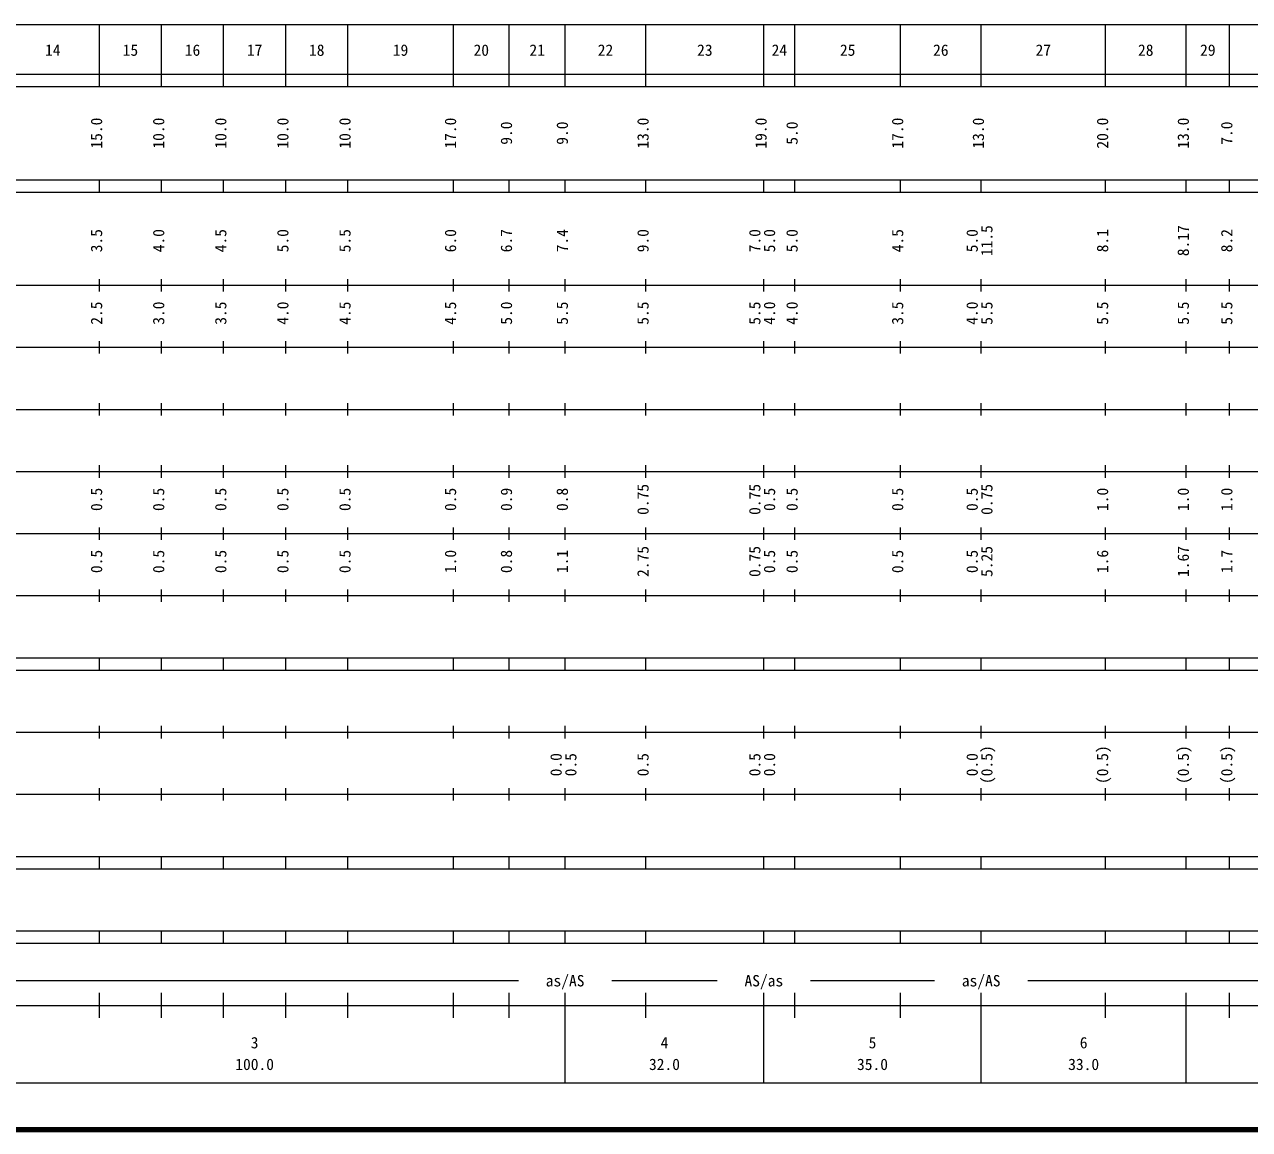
# Model space of a CAD drawing. Units: millimetres on the paper, enlarged 1000 times. Extents: x 40000 to 680000, y 20000 to 380000.
# Drawn here: x 280942 to 478207, y 20000 to 198000 of the extents above; entities that cross this region are included whole.
import ezdxf
from ezdxf.enums import TextEntityAlignment as Align

# ---------------------------------------------------------------- set-up
doc = ezdxf.new("R2010")
doc.units = ezdxf.units.MM
doc.header["$LTSCALE"] = 1000
doc.layers.add('M-TTL', color=2, linetype='Continuous', lineweight=140)
doc.layers.add('M-TTL-BAND', color=7, linetype='Continuous', lineweight=13)
doc.styles.add('ＭＳ ゴシック', font='')
doc.styles.get('ＭＳ ゴシック').set_extended_font_data('MS Gothic')

msp = doc.modelspace()

# ---------------------------------------------------------------- linework, layer by layer
at = {"layer": 'M-TTL'}
msp.add_line((40000, 20000), (680000, 20000), dxfattribs=at)
at = {"layer": 'M-TTL-BAND'}
for p, q in [((68000, 198000), (579000, 198000)), ((293000, 188000), (293000, 198000)), ((303000, 188000), (303000, 198000)), ((313000, 188000), (313000, 198000)), ((323000, 188000), (323000, 198000)), ((333000, 188000), (333000, 198000)), ((350000, 188000), (350000, 198000)), ((359000, 188000), (359000, 198000)), ((368000, 188000), (368000, 198000)), ((381000, 188000), (381000, 198000)), ((400000, 188000), (400000, 198000)), ((405000, 188000), (405000, 198000)), ((422000, 188000), (422000, 198000)), ((435000, 188000), (435000, 198000)), ((455000, 188000), (455000, 198000)), ((468000, 188000), (468000, 198000)), ((475000, 188000), (475000, 198000)), ((40000, 190000), (579000, 190000)), ((40000, 188000), (579000, 188000)), ((40000, 173000), (579000, 173000)), ((293000, 171000), (293000, 173000)), ((303000, 171000), (303000, 173000)), ((313000, 171000), (313000, 173000)), ((323000, 171000), (323000, 173000)), ((333000, 171000), (333000, 173000)), ((350000, 171000), (350000, 173000)), ((359000, 171000), (359000, 173000)), ((368000, 171000), (368000, 173000)), ((381000, 171000), (381000, 173000)), ((400000, 171000), (400000, 173000)), ((405000, 171000), (405000, 173000)), ((422000, 171000), (422000, 173000)), ((435000, 171000), (435000, 173000)), ((455000, 171000), (455000, 173000)), ((468000, 171000), (468000, 173000)), ((475000, 171000), (475000, 173000)), ((40000, 171000), (579000, 171000)), ((40000, 156000), (579000, 156000)), ((293000, 155000), (293000, 157000)), ((303000, 155000), (303000, 157000)), ((313000, 155000), (313000, 157000)), ((323000, 155000), (323000, 157000)), ((333000, 155000), (333000, 157000)), ((350000, 155000), (350000, 157000)), ((359000, 155000), (359000, 157000)), ((368000, 155000), (368000, 157000)), ((381000, 155000), (381000, 157000)), ((400000, 155000), (400000, 157000)), ((405000, 155000), (405000, 157000)), ((422000, 155000), (422000, 157000)), ((435000, 155000), (435000, 157000)), ((455000, 155000), (455000, 157000)), ((468000, 155000), (468000, 157000)), ((475000, 155000), (475000, 157000)), ((46000, 146000), (579000, 146000)), ((293000, 145000), (293000, 147000)), ((303000, 145000), (303000, 147000)), ((313000, 145000), (313000, 147000)), ((323000, 145000), (323000, 147000)), ((333000, 145000), (333000, 147000)), ((350000, 145000), (350000, 147000)), ((359000, 145000), (359000, 147000)), ((368000, 145000), (368000, 147000)), ((381000, 145000), (381000, 147000)), ((400000, 145000), (400000, 147000)), ((405000, 145000), (405000, 147000)), ((422000, 145000), (422000, 147000)), ((435000, 145000), (435000, 147000)), ((455000, 145000), (455000, 147000)), ((468000, 145000), (468000, 147000)), ((475000, 145000), (475000, 147000)), ((293000, 135000), (293000, 137000)), ((303000, 135000), (303000, 137000)), ((313000, 135000), (313000, 137000)), ((323000, 135000), (323000, 137000)), ((333000, 135000), (333000, 137000)), ((350000, 135000), (350000, 137000)), ((359000, 135000), (359000, 137000)), ((368000, 135000), (368000, 137000)), ((381000, 135000), (381000, 137000)), ((400000, 135000), (400000, 137000)), ((405000, 135000), (405000, 137000)), ((422000, 135000), (422000, 137000)), ((435000, 135000), (435000, 137000)), ((455000, 135000), (455000, 137000)), ((468000, 135000), (468000, 137000)), ((475000, 135000), (475000, 137000)), ((52000, 136000), (579000, 136000)), ((293000, 125000), (293000, 127000)), ((303000, 125000), (303000, 127000)), ((313000, 125000), (313000, 127000)), ((323000, 125000), (323000, 127000)), ((333000, 125000), (333000, 127000)), ((350000, 125000), (350000, 127000)), ((359000, 125000), (359000, 127000)), ((368000, 125000), (368000, 127000)), ((381000, 125000), (381000, 127000)), ((400000, 125000), (400000, 127000)), ((405000, 125000), (405000, 127000)), ((422000, 125000), (422000, 127000)), ((435000, 125000), (435000, 127000)), ((455000, 125000), (455000, 127000)), ((468000, 125000), (468000, 127000)), ((475000, 125000), (475000, 127000)), ((46000, 126000), (579000, 126000)), ((293000, 115000), (293000, 117000)), ((303000, 115000), (303000, 117000)), ((313000, 115000), (313000, 117000)), ((323000, 115000), (323000, 117000)), ((333000, 115000), (333000, 117000)), ((350000, 115000), (350000, 117000)), ((359000, 115000), (359000, 117000)), ((368000, 115000), (368000, 117000)), ((381000, 115000), (381000, 117000)), ((400000, 115000), (400000, 117000)), ((405000, 115000), (405000, 117000)), ((422000, 115000), (422000, 117000)), ((435000, 115000), (435000, 117000)), ((455000, 115000), (455000, 117000)), ((468000, 115000), (468000, 117000)), ((475000, 115000), (475000, 117000)), ((52000, 116000), (579000, 116000)), ((293000, 105000), (293000, 107000)), ((303000, 105000), (303000, 107000)), ((313000, 105000), (313000, 107000)), ((323000, 105000), (323000, 107000)), ((333000, 105000), (333000, 107000)), ((350000, 105000), (350000, 107000)), ((359000, 105000), (359000, 107000)), ((368000, 105000), (368000, 107000)), ((381000, 105000), (381000, 107000)), ((400000, 105000), (400000, 107000)), ((405000, 105000), (405000, 107000)), ((422000, 105000), (422000, 107000)), ((435000, 105000), (435000, 107000)), ((455000, 105000), (455000, 107000)), ((468000, 105000), (468000, 107000)), ((475000, 105000), (475000, 107000)), ((46000, 106000), (579000, 106000)), ((40000, 96000), (579000, 96000)), ((293000, 94000), (293000, 96000)), ((303000, 94000), (303000, 96000)), ((313000, 94000), (313000, 96000)), ((323000, 94000), (323000, 96000)), ((333000, 94000), (333000, 96000)), ((350000, 94000), (350000, 96000)), ((359000, 94000), (359000, 96000)), ((368000, 94000), (368000, 96000)), ((381000, 94000), (381000, 96000)), ((400000, 94000), (400000, 96000)), ((405000, 94000), (405000, 96000)), ((422000, 94000), (422000, 96000)), ((435000, 94000), (435000, 96000)), ((455000, 94000), (455000, 96000)), ((468000, 94000), (468000, 96000)), ((475000, 94000), (475000, 96000)), ((40000, 94000), (579000, 94000)), ((293000, 83000), (293000, 85000)), ((303000, 83000), (303000, 85000)), ((313000, 83000), (313000, 85000)), ((323000, 83000), (323000, 85000)), ((333000, 83000), (333000, 85000)), ((350000, 83000), (350000, 85000)), ((359000, 83000), (359000, 85000)), ((368000, 83000), (368000, 85000)), ((381000, 83000), (381000, 85000)), ((400000, 83000), (400000, 85000)), ((405000, 83000), (405000, 85000)), ((422000, 83000), (422000, 85000)), ((435000, 83000), (435000, 85000)), ((455000, 83000), (455000, 85000)), ((468000, 83000), (468000, 85000)), ((475000, 83000), (475000, 85000)), ((49000, 84000), (579000, 84000)), ((293000, 73000), (293000, 75000)), ((303000, 73000), (303000, 75000)), ((313000, 73000), (313000, 75000)), ((323000, 73000), (323000, 75000)), ((333000, 73000), (333000, 75000)), ((350000, 73000), (350000, 75000)), ((359000, 73000), (359000, 75000)), ((368000, 73000), (368000, 75000)), ((381000, 73000), (381000, 75000)), ((400000, 73000), (400000, 75000)), ((405000, 73000), (405000, 75000)), ((422000, 73000), (422000, 75000)), ((435000, 73000), (435000, 75000)), ((455000, 73000), (455000, 75000)), ((468000, 73000), (468000, 75000)), ((475000, 73000), (475000, 75000)), ((40000, 74000), (579000, 74000)), ((40000, 64000), (579000, 64000)), ((293000, 62000), (293000, 64000)), ((303000, 62000), (303000, 64000)), ((313000, 62000), (313000, 64000)), ((323000, 62000), (323000, 64000)), ((333000, 62000), (333000, 64000)), ((350000, 62000), (350000, 64000)), ((359000, 62000), (359000, 64000)), ((368000, 62000), (368000, 64000)), ((381000, 62000), (381000, 64000)), ((400000, 62000), (400000, 64000)), ((405000, 62000), (405000, 64000)), ((422000, 62000), (422000, 64000)), ((435000, 62000), (435000, 64000)), ((455000, 62000), (455000, 64000)), ((468000, 62000), (468000, 64000)), ((475000, 62000), (475000, 64000)), ((40000, 62000), (579000, 62000)), ((40000, 52000), (579000, 52000)), ((293000, 50000), (293000, 52000)), ((303000, 50000), (303000, 52000)), ((313000, 50000), (313000, 52000)), ((323000, 50000), (323000, 52000)), ((333000, 50000), (333000, 52000)), ((350000, 50000), (350000, 52000)), ((359000, 50000), (359000, 52000)), ((368000, 50000), (368000, 52000)), ((381000, 50000), (381000, 52000)), ((400000, 50000), (400000, 52000)), ((405000, 50000), (405000, 52000)), ((422000, 50000), (422000, 52000)), ((435000, 50000), (435000, 52000)), ((455000, 50000), (455000, 52000)), ((468000, 50000), (468000, 52000)), ((475000, 50000), (475000, 52000)), ((40000, 50000), (579000, 50000)), ((71000, 44000), (360500, 44000)), ((375500, 44000), (392500, 44000)), ((407500, 44000), (427500, 44000)), ((442500, 44000), (556000, 44000)), ((293000, 38000), (293000, 42000)), ((303000, 38000), (303000, 42000)), ((313000, 38000), (313000, 42000)), ((323000, 38000), (323000, 42000)), ((333000, 38000), (333000, 42000)), ((350000, 38000), (350000, 42000)), ((359000, 38000), (359000, 42000)), ((368000, 27500), (368000, 42000)), ((381000, 38000), (381000, 42000)), ((400000, 27500), (400000, 42000)), ((405000, 38000), (405000, 42000)), ((422000, 38000), (422000, 42000)), ((435000, 27500), (435000, 42000)), ((455000, 38000), (455000, 42000)), ((468000, 27500), (468000, 42000)), ((475000, 38000), (475000, 42000)), ((40000, 40000), (579000, 40000)), ((68000, 27500), (579000, 27500))]:
    msp.add_line(p, q, dxfattribs=at)

# ---------------------------------------------------------------- texts
at = {"layer": 'M-TTL-BAND', "style": 'ＭＳ ゴシック'}
for s, p in [('14', (285500, 192405)), ('15', (298000, 192405)), ('16', (308000, 192405)), ('17', (318000, 192405)), ('18', (328000, 192405)), ('19', (341500, 192405)), ('20', (354500, 192405)), ('21', (363500, 192405)), ('22', (374500, 192405)), ('23', (390500, 192405)), ('24', (402500, 192405)), ('25', (413500, 192405)), ('26', (428500, 192405)), ('27', (445000, 192405)), ('28', (461500, 192405)), ('29', (471500, 192405)), ('as/AS', (368000, 42500)), ('AS/as', (400000, 42500)), ('as/AS', (435000, 42500)), ('3', (318000, 32523)), ('4', (384000, 32523)), ('5', (417500, 32523)), ('6', (451500, 32523)), ('100.0', (318000, 29033)), ('32.0', (384000, 29033)), ('35.0', (417500, 29033)), ('33.0', (451500, 29033))]:
    msp.add_text(s, height=1833, dxfattribs=at).set_placement(p, align=Align.BOTTOM_CENTER)
for s, p in [('15.0', (294000, 180500)), ('10.0', (304000, 180500)), ('10.0', (314000, 180500)), ('10.0', (324000, 180500)), ('10.0', (334000, 180500)), ('17.0', (351000, 180500)), ('9.0', (360000, 180500)), ('9.0', (369000, 180500)), ('13.0', (382000, 180500)), ('19.0', (401000, 180500)), ('5.0', (406000, 180500)), ('17.0', (423000, 180500)), ('13.0', (436000, 180500)), ('20.0', (456000, 180500)), ('13.0', (469000, 180500)), ('7.0', (476000, 180500)), ('3.5', (294000, 163174)), ('4.0', (304000, 163174)), ('4.5', (314000, 163174)), ('5.0', (324000, 163174)), ('5.5', (334000, 163174)), ('6.0', (351000, 163174)), ('6.7', (360000, 163174)), ('7.4', (369000, 163174)), ('9.0', (382000, 163174)), ('7.0', (400000, 163174)), ('5.0', (402370, 163174)), ('5.0', (406000, 163174)), ('4.5', (423000, 163174)), ('5.0', (435000, 163174)), ('11.5', (437370, 163174)), ('8.1', (456000, 163174)), ('8.17', (469000, 163174)), ('8.2', (476000, 163174)), ('2.5', (294000, 151500)), ('3.0', (304000, 151500)), ('3.5', (314000, 151500)), ('4.0', (324000, 151500)), ('4.5', (334000, 151500)), ('4.5', (351000, 151500)), ('5.0', (360000, 151500)), ('5.5', (369000, 151500)), ('5.5', (382000, 151500)), ('5.5', (400000, 151500)), ('4.0', (402370, 151500)), ('4.0', (406000, 151500)), ('3.5', (423000, 151500)), ('4.0', (435000, 151500)), ('5.5', (437370, 151500)), ('5.5', (456000, 151500)), ('5.5', (469000, 151500)), ('5.5', (476000, 151500)), ('0.5', (294000, 121500)), ('0.5', (304000, 121500)), ('0.5', (314000, 121500)), ('0.5', (324000, 121500)), ('0.5', (334000, 121500)), ('0.5', (351000, 121500)), ('0.9', (360000, 121500)), ('0.8', (369000, 121500)), ('0.75', (382000, 121500)), ('0.75', (400000, 121500)), ('0.5', (402370, 121500)), ('0.5', (406000, 121500)), ('0.5', (423000, 121500)), ('0.5', (435000, 121500)), ('0.75', (437370, 121500)), ('1.0', (456000, 121500)), ('1.0', (469000, 121500)), ('1.0', (476000, 121500)), ('0.5', (294000, 111500)), ('0.5', (304000, 111500)), ('0.5', (314000, 111500)), ('0.5', (324000, 111500)), ('0.5', (334000, 111500)), ('1.0', (351000, 111500)), ('0.8', (360000, 111500)), ('1.1', (369000, 111500)), ('2.75', (382000, 111500)), ('0.75', (400000, 111500)), ('0.5', (402370, 111500)), ('0.5', (406000, 111500)), ('0.5', (423000, 111500)), ('0.5', (435000, 111500)), ('5.25', (437370, 111500)), ('1.6', (456000, 111500)), ('1.67', (469000, 111500)), ('1.7', (476000, 111500)), ('(0.5)', (437370, 78764)), ('(0.5)', (456000, 78764)), ('(0.5)', (469000, 78764)), ('(0.5)', (476000, 78764)), ('0.0', (368000, 78764)), ('0.5', (370370, 78764)), ('0.5', (382000, 78764)), ('0.5', (400000, 78764)), ('0.0', (402370, 78764)), ('0.0', (435000, 78764))]:
    msp.add_text(s, height=1833, rotation=90, dxfattribs=at).set_placement(p, align=Align.BOTTOM_CENTER)

doc.saveas('drawing.dxf')
